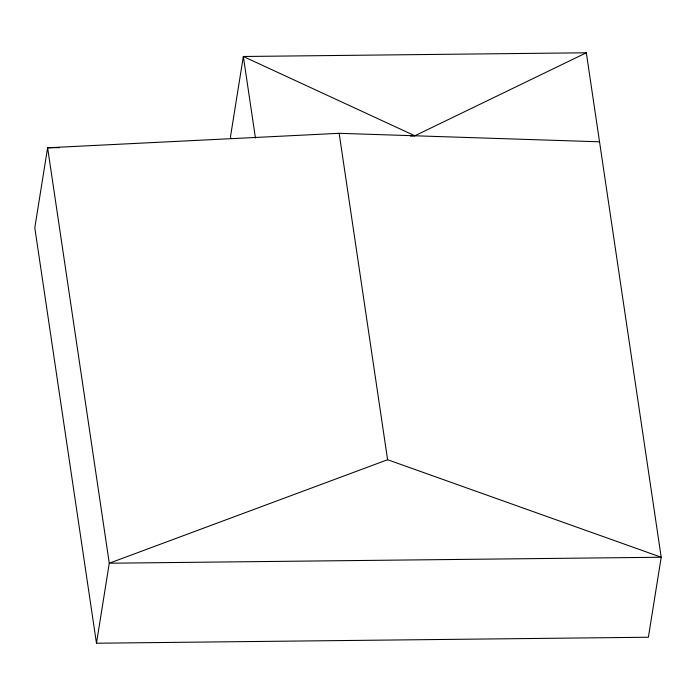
<?xml version="1.0" encoding="UTF-8"?>
<svg xmlns="http://www.w3.org/2000/svg" width="696" height="696" viewBox="0 0 696 696"><rect width="100%" height="100%" fill="white"/><g stroke="black" fill="none" stroke-linecap="round" stroke-linejoin="round"><path stroke-width="1.04" d="M230.846 138.635L230.524 136.494L243.339 56.498L586.319 52.783L661.2 557.244L648.385 637.24L96.474 643.217L109.281 563.221L47.615 147.778L339.152 133.31L599.526 141.81M410.536 136.042L414.868 135.781L586.319 52.783M387.602 459.725L109.281 563.221L661.2 557.244L387.602 459.725L339.152 133.31M59.525 147.648L47.615 147.778L34.8 227.775L96.474 643.217M414.868 135.781L243.339 56.498L255.441 138.008"/></g></svg>
